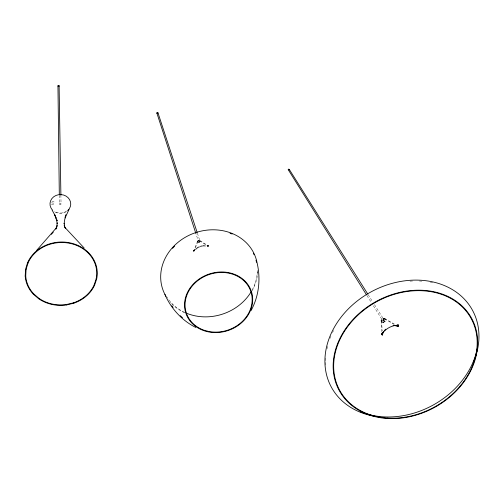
<?xml version="1.0" encoding="UTF-8"?>
<svg xmlns="http://www.w3.org/2000/svg" width="504" height="504" viewBox="0 0 504 504"><rect width="100%" height="100%" fill="white"/><g stroke="black" fill="none" stroke-linecap="round" stroke-linejoin="round"><path stroke-width="0.38" stroke-dasharray="2.52 1.89" d="M381.087 320.374L381.925 332.804M60.896 195.035L61.034 203.685L60.871 204.586L59.875 204.725L59.428 203.906L59.321 195.25M197.404 233.232L199.855 240.71L199.634 241.592L198.664 241.731L198.286 240.937L195.861 233.453M374.434 304.618L384.086 319.933L383.802 320.783L382.851 320.928L371.984 303.578M197.965 241.34L194.09 251.093L195.149 249.417L193.586 251.376L197.77 247.804L196.932 248.17L200.34 246.645M197.599 241.12L193.706 250.898L194.809 249.152L193.246 251.099L197.549 247.426L196.718 247.785L200.195 246.236M59.428 203.906L60.146 203.269L61.034 203.685M198.286 240.937L199.017 240.307L199.855 240.71M200.132 246.248L203.773 245.372L203.018 245.555L208.688 245.826L206.382 245.196L208.328 245.902L199.691 240.408M200.277 246.664L203.837 245.807L203.081 245.99L208.587 246.248L206.275 245.618L208.146 246.292L199.534 240.805M51.37 204.561L53.663 204.466M51.477 202.841L53.745 203.188M51.981 201.184L54.117 201.947M384.596 318.433L394.664 324.286M384.086 319.933L383.317 319.561L382.555 320.172L382.851 320.928M384.609 318.9L393.958 324.368M368.141 294.626L372.758 301.953M366.969 295.577L371.568 302.917M381.503 320.979L382.221 330.939M325.83 365.035A79.663 64.128 -28.7 0 1 325.912 356.372M327.008 348.781A79.663 64.128 -28.7 0 1 327.72 345.725M330.057 338.335A79.663 64.128 -28.7 0 1 330.908 336.181M332.501 332.615A79.663 64.128 -28.7 0 1 333.554 330.498M410.054 281.144A79.663 64.128 -28.7 0 1 413.192 280.986M419.372 281.012A79.663 64.128 -28.7 0 1 421.766 281.15M430.391 282.265A79.663 64.128 -28.7 0 1 432.671 282.731M257.714 271.845A49.108 43.048 -18.4 0 1 252.113 290.808M184.811 312.852A49.108 43.048 -18.4 0 1 169.98 301.902M257.336 270.478A48.649 42.638 -18.4 0 1 252.441 289.498M184.363 312.272A48.649 42.638 -18.4 0 1 166.837 296.919M65.936 211.926A10.376 9.412 -0.2 0 1 54.375 211.667M66.767 210.956A9.86 8.946 -0.3 0 1 54.13 211.082M383.04 322.195A2.016 1.657 -29 0 0 385.27 319.631A2.016 1.657 -29 0 0 381.982 319.517A2.016 1.657 -29 0 0 383.04 322.195M383.279 321.111A0.769 0.63 -29 0 0 384.13 320.135A0.769 0.63 -29 0 0 382.882 320.09A0.769 0.63 -29 0 0 383.279 321.111M383.059 322.264A2.047 1.682 -29 0 0 385.327 319.662A2.047 1.682 -29 0 0 381.988 319.549A2.047 1.682 -29 0 0 383.059 322.264M383.147 320.903A0.769 0.63 -29 0 0 383.998 319.927A0.769 0.63 -29 0 0 382.75 319.882A0.769 0.63 -29 0 0 383.147 320.903M382.845 322.232A2.312 1.896 -29 0 0 385.409 319.297A2.312 1.896 -29 0 0 381.641 319.171A2.312 1.896 -29 0 0 382.845 322.232M198.582 242.311A0.958 0.851 -18.2 0 0 199.817 241.252A0.958 0.851 -18.2 0 0 198.267 240.868A0.958 0.851 -18.2 0 0 198.582 242.311M198.418 242.405A1.273 1.134 -18.2 0 0 200.069 241A1.273 1.134 -18.2 0 0 198.003 240.484A1.273 1.134 -18.2 0 0 198.418 242.405"/><path stroke-width="0.76" d="M25.2 276.034L25.559 269.369L27.506 262.874A36.074 31.657 -3.4 0 1 70.9 243.06A36.074 31.657 -3.4 0 1 96.68 278.895L94.588 285.214A36.074 31.657 -3.4 0 1 73.83 303.194L66.648 304.933A36.074 31.657 -3.4 0 1 38.644 298.721L33.314 294.166A36.074 31.657 -3.4 0 1 25.2 276.034L25.723 276.009A35.557 31.204 -3.4 0 0 33.718 293.876L38.972 298.368A35.557 31.204 -3.4 0 0 66.572 304.498L73.653 302.778A35.557 31.204 -3.4 0 0 94.116 285.056L96.176 278.825A35.557 31.204 -3.4 0 0 70.762 243.52A35.557 31.204 -3.4 0 0 28.004 263.038L27.506 262.874M25.723 276.009L26.082 269.438L28.004 263.038M382.372 333.068L382.234 335.292L383.519 331.531L381.692 334.517C385.188 328.772 391.784 325.143 398.506 325.25L393.032 325.597L395.249 325.458M58.981 86.386L59.1 85.712L58.464 85.384L57.954 85.85L59.308 194.462M157.954 112.795L157.809 113.457L157.116 113.545L156.826 112.94L157.349 112.474L157.954 112.795L197.159 232.483M289.069 170.043L289.252 169.394L288.679 169.092L288.143 169.546L366.547 294.909M65.192 216.512L65.904 214.685M69.023 209.418L65.123 217.892L65.4 217.004L64.506 220.418L64.159 223.927L64.203 223.266L64.594 226.737L64.197 225.338L65.394 228.154L64.821 227.336L84.174 248.025M251.005 310.672C258.98 296.232 260.864 278.825 257.084 262.855A49.108 43.048 -18.4 0 0 193.952 233.22A49.108 43.048 -18.4 0 0 166.005 296.383M381.32 334.272L382.486 332.653M55.875 229.175L56.845 227.966M51.345 234.347L53.285 232.13M36.735 250.274L56.473 227.707L55.975 228.564L57.128 225.647L56.908 226.353L57.191 222.907L57.147 223.574L56.687 220.021L56.807 220.752L54.482 214.232L56.183 218.276L55.824 217.407M38.644 298.721L38.972 298.368M384.262 330.624L385.743 329.2M33.314 294.166L33.718 293.876M397.152 324.897L398.481 324.815M394.449 325.508L398.311 326.435L395.955 325.439M25.559 269.369L26.082 269.438M96.176 278.825L96.68 278.895M94.116 285.056L94.588 285.214M396.56 325.351L398.469 326.031M195.829 327.493C182.038 320.594 170.969 308.543 164.915 294.412M180.243 315.68L182.467 317.734M171.858 305.695L173.08 307.503M289.252 169.394L367.718 293.958M52.133 210.111L54.942 215.328M57.954 85.85L58.275 86.468M73.653 302.778L73.83 303.194M156.826 112.94L195.861 233.453M66.572 304.498L66.648 304.933M57.128 219.99L57.235 220.632M382.353 332.766L382.429 333.837M59.1 85.712L60.896 195.035M373.451 416.033A80.363 64.695 -28.7 0 1 329.03 338.707A80.363 64.695 -28.7 0 1 423.108 280.419A80.363 64.695 -28.7 0 1 476.967 351.899M476.57 353.392A80.363 64.695 -28.7 0 1 474.642 359.295M474.365 360.02A80.363 64.695 -28.7 0 1 473.237 362.779M477.288 348.39A79.663 64.128 -28.7 0 1 360.108 411.629M256 260.177A48.649 42.638 -18.4 0 1 256.523 262.338M251.395 291.388A48.649 42.638 -18.4 0 1 186.398 313.173M172.538 248.352A48.649 42.638 -18.4 0 1 174.667 246.091M230.032 233.22A48.649 42.638 -18.4 0 1 232.142 234.032M253.336 253.235A48.649 42.638 -18.4 0 1 253.978 254.577M52.277 209.878A10.376 9.412 -0.2 0 1 53.613 196.844A10.376 9.412 -0.2 0 1 68.021 197.618A10.376 9.412 -0.2 0 1 67.63 210.703M387.822 418.081A74.894 60.077 -28.6 0 0 474.466 326.063A74.894 60.077 -28.6 0 0 353.966 319.127A74.894 60.077 -28.6 0 0 387.822 418.081M387.671 418.496A75.411 60.493 -28.6 0 0 474.938 325.855A75.411 60.493 -28.6 0 0 353.613 318.843A75.411 60.493 -28.6 0 0 387.671 418.496M206.974 331.084A33.995 29.333 -18.5 0 0 251.685 294.664A33.995 29.333 -18.5 0 0 197.171 281.119A33.995 29.333 -18.5 0 0 206.974 331.084M206.779 331.519A34.53 29.793 -18.5 0 0 252.202 294.538A34.53 29.793 -18.5 0 0 196.837 280.772A34.53 29.793 -18.5 0 0 206.779 331.519"/></g></svg>
